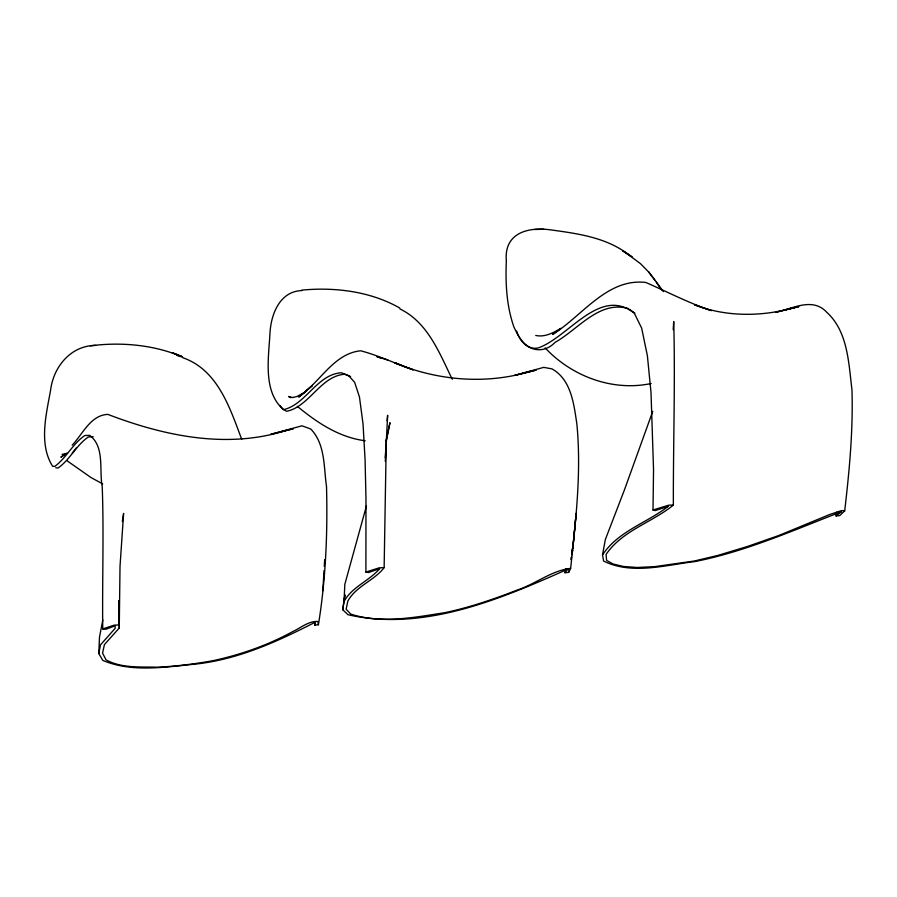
<?xml version="1.0" encoding="UTF-8"?>
<svg xmlns="http://www.w3.org/2000/svg" width="897" height="897" viewBox="0 0 897 897"><rect width="100%" height="100%" fill="white"/><g stroke="black" fill="none" stroke-linecap="round" stroke-linejoin="round"><path stroke-width="1.35" d="M527.627 372.064L536.148 370.125L514.777 375.316L543.717 367.366L551.947 368.88C571.243 379.655 573.811 403.93 576.816 423.597C581.57 471.9 575.751 520.372 570.638 568.395C551.711 570.436 535.543 584.014 517.558 589.912C493.899 599.151 469.815 607.426 444.923 612.651C414.055 617.45 381.326 623.953 350.794 614.12L346.141 609.231L347.812 601.136C356.053 586.066 374.251 580.639 384.14 567.622L386.259 441.346M535.744 335.456C544.692 337.507 553.404 332.742 560.883 328.358L552.563 334.503C582.164 316.125 607.078 277.857 645.874 282.477C667.615 292.007 688.84 303.018 711.377 310.62L694.525 304.823C726.278 317.09 761.688 316.832 794.193 307.671L787.465 309.263L798.835 306.639L775.815 312.246C792.612 308.815 812.346 296.817 826.686 312.178C847.99 331.576 848.607 363.083 851.959 389.702C853.215 430.224 849.381 470.667 844.694 510.875L839.715 515.596L836.082 515.966L841.397 511.727C793.195 530.351 745.542 551.61 694.525 561.645C664.924 565.166 631.791 575.022 603.603 561.062L602.515 554.94C617.988 531.226 647.017 522.906 668.4 506.211L655.191 510.595L653.016 510.001L653.543 469.658L651.009 392.606L647.399 355.817L641.658 328.123L634.347 313.288C600.171 285.874 568.866 336.992 538.346 347.913C525.72 350.839 518.388 336.487 513.947 327.091C506.513 305.967 505.37 283.261 506.345 261.072C503.766 233.13 527.716 226.706 550.276 229.823C578.543 233.702 608.446 237.638 631.174 256.677L622.697 250.824L632.34 256.878M287.107 430.19L293.184 428.833L270.827 434.271L301.964 425.817L310.698 428.979C325.409 443.937 323.671 467.214 326.508 486.443C327.719 532.56 325.813 579.193 318.413 624.738L314.813 625.131L315.284 622.159C277.633 641.478 238.299 659.486 195.602 664.083C165.093 667.076 131.837 672.739 102.763 660.371L98.805 653.565L99.5 637.061L102.807 619.939M322.853 590.731L324.03 570.514M324.266 566.467L324.669 559.728M385.25 457.728L385.923 446.807M673.198 329.681L673.725 321.552C675.329 382.727 673.198 443.892 673.355 505.089C651.906 522.547 622.271 530.587 606.08 554.402L606.607 560.401L613.111 564.011L623.393 566.478L637.318 567.476L654.855 566.612L694.379 560.995L717.712 555.456L747.257 546.542L778.888 535.464L829.837 514.452L841.621 510.55L844.694 510.875M385.295 461.439L387.65 415.289L387.123 420.783M571.4 556.947L571.187 559.605L571.546 557.149M571.826 551.644L572.051 548.986M571.916 554.705L572.645 549.805L571.938 553.774M342.721 609.747L344.941 595.103L342.721 609.747L348.025 614.725C423.283 631.925 500.145 599.308 567.723 569.169L565.02 572.735L568.642 572.353L570.638 568.395M122.34 521.572L123.607 513.432L120.007 566.579L119.267 628.012L104.411 644.595L102.55 653.173L106.07 659.867C121.656 668.456 140.437 666.662 157.637 667.211C176.406 666.303 195.064 663.948 213.553 660.573C241.192 654.552 268.181 645.078 293.005 631.432C300.966 627.788 308.635 620.892 317.874 621.464L318.413 624.738M836.082 515.966L836.733 512.131M565.02 572.735L565.738 568.687M314.813 625.131L315.296 622.529M602.515 554.94L605.329 539.59L624.536 489.627L652.758 411.308M98.805 653.565L100.498 644.865L115.186 628.281L115.085 625.848L105.902 629.234L102.751 628.943C102.123 581.491 103.996 533.984 102.213 486.522C98.995 470.185 104.983 446.818 89.722 435.381L84.89 435.482C72.814 443.567 66.456 457.806 54.863 466.362L52.587 466.261C38.56 443.869 46.285 414.403 50.613 390.016C53.528 366.66 70.93 345.412 95.788 345.412M386.192 441.582L389.96 422.7L386.125 440.483M568.642 572.353L569.404 568.53M366.436 505.975L344.829 584.328L344.044 601.528C352.05 586.716 369.407 580.886 379.655 568.642L368.611 572.499L365.898 572.062L365.976 498.429L365.068 459.522L363.038 423.989L359.462 397.023L354.629 382.29L348.597 375.641L341.432 372.782C317.246 374.105 305.944 404.513 283.631 409.626C262.619 392.023 268.685 357.746 269.963 333.449C270.894 314.499 279.662 291.233 301.885 290.572M72.253 453.131L76.256 447.962M72.186 445.159C82.849 434.025 90.418 415.221 107.819 414.38C164.454 436.065 227.277 449.33 286.726 430.302L281.131 431.659M304.296 392.897L298.746 397.068L312.504 385.407L304.588 392.247C322.359 377.839 335.882 353.261 360.695 350.783C378.624 355.515 395.678 363.677 413.225 369.867L394.736 362.792C437.534 380.698 485.882 384.779 530.531 371.392L522.637 373.287M64.035 454.936L60.895 457.201L66.927 453.019M305.485 391.922L296.795 396.575L292.523 397.539L288.621 396.508L290.863 397.752M102.751 628.943L114.188 625.164L119.178 624.917L118.942 600.62L119.267 628.012M365.898 572.062L379.33 567.801L384.14 567.622M653.016 510.001L668.758 505.179L673.355 505.089M783.653 310.205L794.193 307.671M62.084 454.387L64.853 453.792M90.44 345.827C121.117 341.835 153.981 344.728 182.596 356.995L172.146 352.644L182.035 356.546M301.762 290.123C334.861 286.95 370.539 291.357 399.782 308.041M651.155 383.512C612.584 391.697 571.737 376.303 545.152 347.901M93.221 436.716L88.388 436.962C76.256 445.136 70.022 459.724 58.081 467.976L55.76 467.774M543.761 229.273L534.612 229.497M628.315 308.534C599.174 300.215 578.094 329.524 555.097 342.34C541.474 356.636 521.695 348.765 516.661 331.094M365.157 440.752C339.156 437.422 317.134 422.678 297.389 406.386M377.032 356.748L382.088 358.273M377.222 356.815L387.863 360.022M176.586 355.302L180.532 356.658M394.736 362.792L399.804 364.72M350.604 376.549L344.717 374.251C320.722 375.865 309.073 406.857 286.636 411.275L283.127 409.357L279.729 405.455M182.898 357.757C217.814 369.856 229.935 408.068 241.719 439.339M102.695 483.875L91.034 477.574L67.084 460.778M400.017 308.983C427.835 322.393 439.496 353.227 452.245 379.263M629.402 309.297L634.829 313.12M631.993 257.349L640.615 263.785L648.094 271.432L654.832 280.088M648.677 271.69L663.309 291.547M656.38 282.252L661.369 289.776M576.143 513.454L572.791 548.415L576.143 513.454"/></g></svg>
